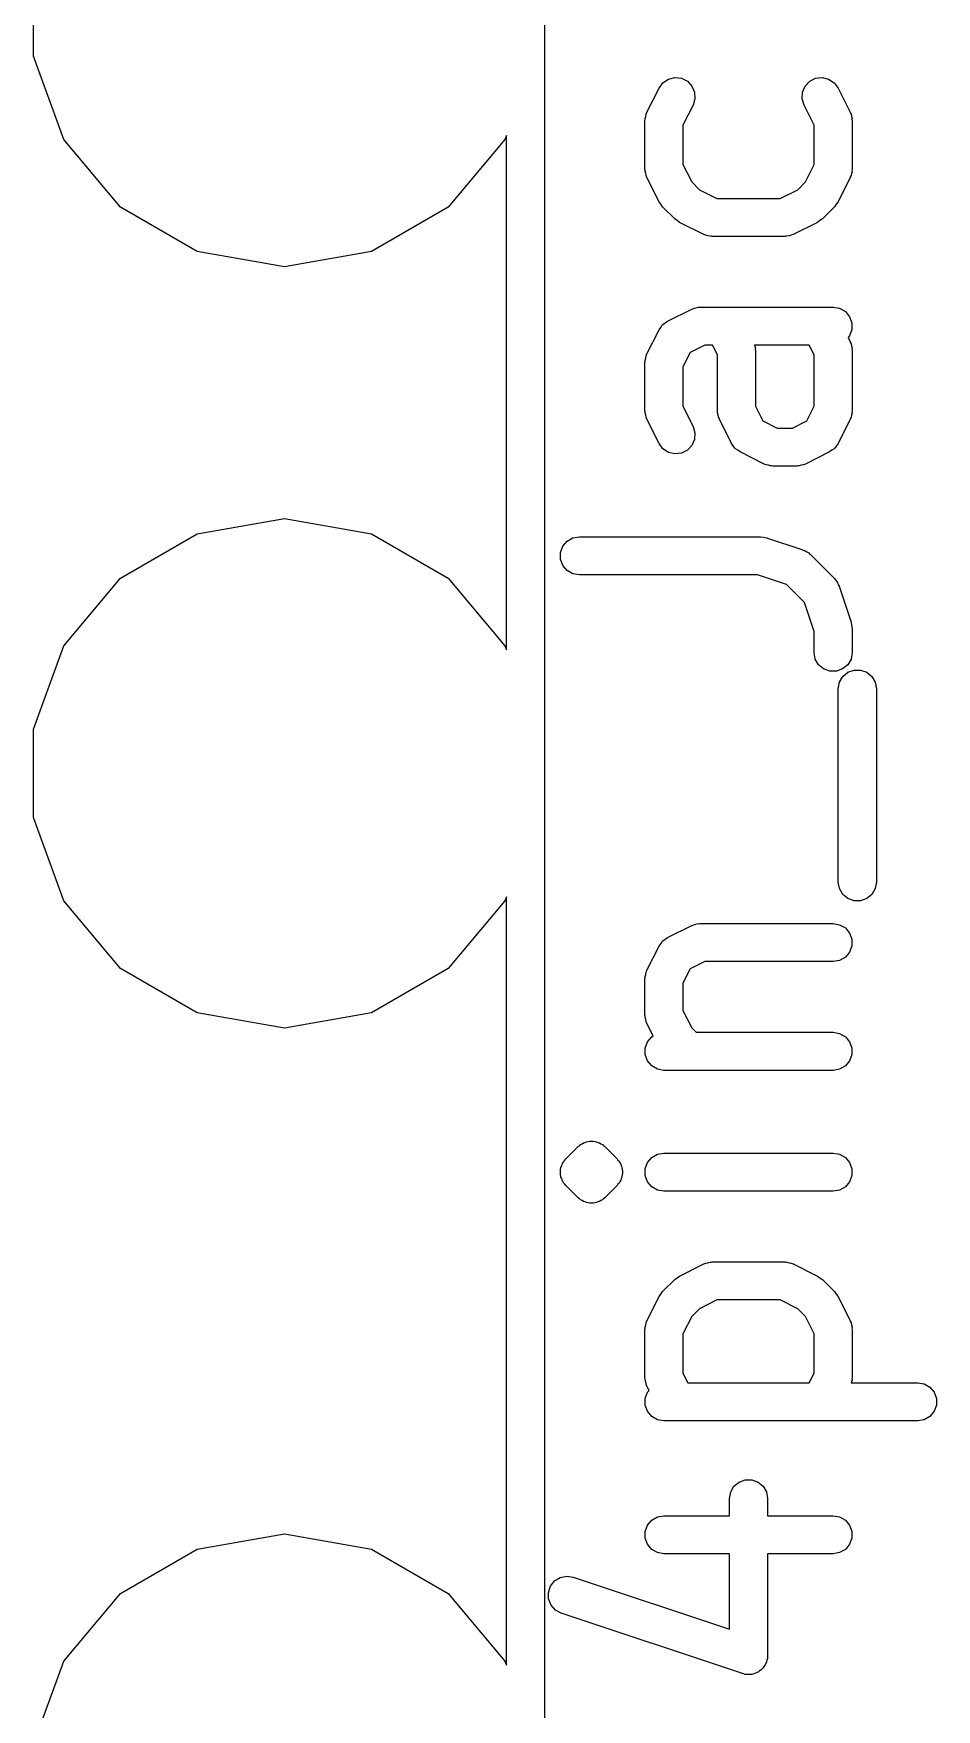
# Model space of a CAD drawing. Header units: millimetres. Extents: x 24 to 200, y 24 to 188.
# Drawn here: x 94.64 to 98.19, y 154.84 to 161.44 of the extents above; entities that cross this region are included whole.
import ezdxf

# ---------------------------------------------------------------- set-up
doc = ezdxf.new("R2010")
doc.units = ezdxf.units.MM
doc.layers.add('7_PCBサンプル', color=7, linetype='Continuous')

# ---------------------------------------------------------------- blocks, each defined once
blk = doc.blocks.new('hhskb2-F.SilkS')
at = {"layer": '7_PCBサンプル'}
for p, q in [((83.625, -21.9), (83.625, -34)), ((81.6114, -25.2743), (81.6114, -24.9257)), ((81.7307, -25.6019), (81.6114, -25.2743)), ((81.9548, -25.869), (81.7307, -25.6019)), ((83.4693, -25.6019), (83.2452, -25.869)), ((83.475, -25.5863), (83.4693, -25.6019)), ((83.475, -27.6137), (83.475, -25.5863)), ((82.2567, -26.0433), (81.9548, -25.869)), ((83.2452, -25.869), (82.9433, -26.0433)), ((82.6, -26.1038), (82.2567, -26.0433)), ((82.9433, -26.0433), (82.6, -26.1038)), ((82.2567, -27.1567), (82.6, -27.0962)), ((82.6, -27.0962), (82.9433, -27.1567)), ((81.9548, -27.331), (82.2567, -27.1567)), ((82.9433, -27.1567), (83.2452, -27.331)), ((81.7307, -27.5981), (81.9548, -27.331)), ((83.2452, -27.331), (83.4693, -27.5981)), ((81.6114, -27.9257), (81.7307, -27.5981)), ((83.4693, -27.5981), (83.475, -27.6137)), ((81.6114, -28.2743), (81.6114, -27.9257)), ((81.7307, -28.6019), (81.6114, -28.2743)), ((83.475, -28.5863), (83.4693, -28.6019)), ((83.475, -31.6137), (83.475, -28.5863)), ((81.9548, -28.869), (81.7307, -28.6019)), ((83.4693, -28.6019), (83.2452, -28.869)), ((82.2567, -29.0433), (81.9548, -28.869)), ((83.2452, -28.869), (82.9433, -29.0433)), ((82.6, -29.1038), (82.2567, -29.0433)), ((82.9433, -29.0433), (82.6, -29.1038)), ((82.2567, -31.1567), (82.6, -31.0962)), ((82.6, -31.0962), (82.9433, -31.1567)), ((81.9548, -31.331), (82.2567, -31.1567)), ((82.9433, -31.1567), (83.2452, -31.331)), ((81.7307, -31.5981), (81.9548, -31.331)), ((83.2452, -31.331), (83.4693, -31.5981)), ((81.6114, -31.9257), (81.7307, -31.5981)), ((83.4693, -31.5981), (83.475, -31.6137))]:
    blk.add_line(p, q, dxfattribs=at)
blk = doc.blocks.new('hhskb2-F.Fab')
at = {"layer": '7_PCBサンプル'}
for p, q in [((84.0286, -25.495), (84.0763, -25.3998)), ((84.0763, -25.3998), (84.0918, -25.3789)), ((84.0918, -25.3789), (84.1135, -25.3645)), ((84.1135, -25.3645), (84.1388, -25.3585)), ((84.1388, -25.3585), (84.1647, -25.3614)), ((84.1647, -25.3614), (84.188, -25.3731)), ((84.188, -25.3731), (84.2059, -25.392)), ((84.2059, -25.392), (84.2163, -25.4159)), ((84.2163, -25.4159), (84.2178, -25.4419)), ((84.6403, -25.4419), (84.6418, -25.4159)), ((84.6418, -25.4159), (84.6522, -25.392)), ((84.6522, -25.392), (84.6701, -25.3731)), ((84.6701, -25.3731), (84.6934, -25.3614)), ((84.6934, -25.3614), (84.7193, -25.3585)), ((84.7193, -25.3585), (84.7446, -25.3645)), ((84.7446, -25.3645), (84.7663, -25.3789)), ((84.7663, -25.3789), (84.7818, -25.3998)), ((84.7818, -25.3998), (84.8295, -25.495)), ((84.2104, -25.4669), (84.1707, -25.5463)), ((84.2178, -25.4419), (84.2104, -25.4669)), ((84.6477, -25.4669), (84.6403, -25.4419)), ((84.6874, -25.5463), (84.6477, -25.4669)), ((84.0207, -25.5286), (84.0215, -25.5243)), ((84.0207, -25.719), (84.0207, -25.5286)), ((84.0212, -25.52), (84.0237, -25.5116)), ((84.0215, -25.5243), (84.0212, -25.52)), ((84.0237, -25.5116), (84.0252, -25.5029)), ((84.0252, -25.5029), (84.0274, -25.4992)), ((84.0274, -25.4992), (84.0286, -25.495)), ((84.1707, -25.5463), (84.1707, -25.7013)), ((84.6874, -25.7013), (84.6874, -25.5463)), ((84.8295, -25.495), (84.8307, -25.4992)), ((84.8307, -25.4992), (84.8329, -25.5029)), ((84.8329, -25.5029), (84.8344, -25.5116)), ((84.8344, -25.5116), (84.8369, -25.52)), ((84.8369, -25.52), (84.8366, -25.5243)), ((84.8366, -25.5243), (84.8374, -25.5286)), ((84.8374, -25.5286), (84.8374, -25.719)), ((84.0215, -25.7233), (84.0207, -25.719)), ((84.0212, -25.7276), (84.0215, -25.7233)), ((84.0237, -25.736), (84.0212, -25.7276)), ((84.0252, -25.7447), (84.0237, -25.736)), ((84.0274, -25.7484), (84.0252, -25.7447)), ((84.0286, -25.7526), (84.0274, -25.7484)), ((84.0763, -25.8478), (84.0286, -25.7526)), ((84.1707, -25.7013), (84.205, -25.7699)), ((84.6531, -25.7699), (84.6874, -25.7013)), ((84.8295, -25.7526), (84.7818, -25.8478)), ((84.8307, -25.7484), (84.8295, -25.7526)), ((84.8329, -25.7447), (84.8307, -25.7484)), ((84.8344, -25.736), (84.8329, -25.7447)), ((84.8369, -25.7276), (84.8344, -25.736)), ((84.8374, -25.719), (84.8366, -25.7233)), ((84.8366, -25.7233), (84.8369, -25.7276)), ((84.205, -25.7699), (84.2354, -25.8003)), ((84.2354, -25.8003), (84.3039, -25.8345)), ((84.5542, -25.8345), (84.6227, -25.8003)), ((84.6227, -25.8003), (84.6531, -25.7699)), ((84.0834, -25.8575), (84.0763, -25.8478)), ((84.0903, -25.8673), (84.0834, -25.8575)), ((84.1379, -25.9149), (84.0903, -25.8673)), ((84.3039, -25.8345), (84.5542, -25.8345)), ((84.7678, -25.8673), (84.7202, -25.9149)), ((84.7747, -25.8575), (84.7678, -25.8673)), ((84.7818, -25.8478), (84.7747, -25.8575)), ((84.1478, -25.9218), (84.1379, -25.9149)), ((84.1574, -25.929), (84.1478, -25.9218)), ((84.2526, -25.9766), (84.1574, -25.929)), ((84.7007, -25.929), (84.6054, -25.9766)), ((84.7103, -25.9218), (84.7007, -25.929)), ((84.7202, -25.9149), (84.7103, -25.9218)), ((84.2568, -25.9778), (84.2526, -25.9766)), ((84.2605, -25.98), (84.2568, -25.9778)), ((84.2692, -25.9815), (84.2605, -25.98)), ((84.2776, -25.984), (84.2692, -25.9815)), ((84.2819, -25.9838), (84.2776, -25.984)), ((84.2862, -25.9845), (84.2819, -25.9838)), ((84.5719, -25.9845), (84.2862, -25.9845)), ((84.5762, -25.9838), (84.5719, -25.9845)), ((84.5805, -25.984), (84.5762, -25.9838)), ((84.5889, -25.9815), (84.5805, -25.984)), ((84.5976, -25.98), (84.5889, -25.9815)), ((84.6013, -25.9778), (84.5976, -25.98)), ((84.6054, -25.9766), (84.6013, -25.9778)), ((84.1098, -26.3186), (84.205, -26.271)), ((84.205, -26.271), (84.2092, -26.2698)), ((84.2092, -26.2698), (84.2129, -26.2676)), ((84.2129, -26.2676), (84.2216, -26.2661)), ((84.2216, -26.2661), (84.23, -26.2636)), ((84.23, -26.2636), (84.2343, -26.2638)), ((84.2343, -26.2638), (84.2386, -26.2631)), ((84.2386, -26.2631), (84.7624, -26.2631)), ((84.7624, -26.2631), (84.788, -26.2676)), ((84.788, -26.2676), (84.8106, -26.2806)), ((84.8106, -26.2806), (84.8273, -26.3006)), ((84.0763, -26.3522), (84.0828, -26.3433)), ((84.0828, -26.3433), (84.0889, -26.3341)), ((84.0889, -26.3341), (84.0905, -26.3329)), ((84.0905, -26.3329), (84.0918, -26.3313)), ((84.0918, -26.3313), (84.101, -26.3252)), ((84.101, -26.3252), (84.1098, -26.3186)), ((84.8273, -26.3006), (84.8362, -26.3251)), ((84.8362, -26.3251), (84.8362, -26.3511)), ((84.0286, -26.4474), (84.0763, -26.3522)), ((84.2563, -26.4131), (84.1992, -26.4416)), ((84.2875, -26.4131), (84.2563, -26.4131)), ((84.3064, -26.451), (84.2875, -26.4131)), ((84.4529, -26.4131), (84.4534, -26.4163)), ((84.6684, -26.4131), (84.4529, -26.4131)), ((84.6874, -26.451), (84.6684, -26.4131)), ((84.8273, -26.3756), (84.8211, -26.383)), ((84.8211, -26.383), (84.8295, -26.3998)), ((84.8362, -26.3511), (84.8273, -26.3756)), ((84.8295, -26.3998), (84.8307, -26.4039)), ((84.8307, -26.4039), (84.8329, -26.4077)), ((84.8329, -26.4077), (84.8344, -26.4163)), ((84.0207, -26.481), (84.0215, -26.4767)), ((84.0212, -26.4724), (84.0237, -26.464)), ((84.0215, -26.4767), (84.0212, -26.4724)), ((84.0237, -26.464), (84.0252, -26.4553)), ((84.0252, -26.4553), (84.0274, -26.4516)), ((84.0274, -26.4516), (84.0286, -26.4474)), ((84.1992, -26.4416), (84.1707, -26.4987)), ((84.3064, -26.6714), (84.3064, -26.451)), ((84.4534, -26.4163), (84.4559, -26.4248)), ((84.4559, -26.4248), (84.4557, -26.4291)), ((84.4557, -26.4291), (84.4564, -26.4333)), ((84.4564, -26.4333), (84.4564, -26.6537)), ((84.6874, -26.6537), (84.6874, -26.451)), ((84.8344, -26.4163), (84.8369, -26.4248)), ((84.8369, -26.4248), (84.8366, -26.4291)), ((84.8366, -26.4291), (84.8374, -26.4333)), ((84.8374, -26.4333), (84.8374, -26.6714)), ((84.0207, -26.6714), (84.0207, -26.481)), ((84.1707, -26.4987), (84.1707, -26.6537)), ((84.0215, -26.6757), (84.0207, -26.6714)), ((84.0212, -26.68), (84.0215, -26.6757)), ((84.1707, -26.6537), (84.2104, -26.7331)), ((84.3072, -26.6757), (84.3064, -26.6714)), ((84.3069, -26.68), (84.3072, -26.6757)), ((84.4564, -26.6537), (84.4849, -26.7108)), ((84.6589, -26.7108), (84.6874, -26.6537)), ((84.8374, -26.6714), (84.8366, -26.6757)), ((84.8366, -26.6757), (84.8369, -26.68)), ((84.0237, -26.6884), (84.0212, -26.68)), ((84.0252, -26.6971), (84.0237, -26.6884)), ((84.0274, -26.7008), (84.0252, -26.6971)), ((84.0286, -26.705), (84.0274, -26.7008)), ((84.0763, -26.8002), (84.0286, -26.705)), ((84.2104, -26.7331), (84.2178, -26.7581)), ((84.3094, -26.6884), (84.3069, -26.68)), ((84.311, -26.6971), (84.3094, -26.6884)), ((84.3131, -26.7008), (84.311, -26.6971)), ((84.3143, -26.705), (84.3131, -26.7008)), ((84.362, -26.8002), (84.3143, -26.705)), ((84.4849, -26.7108), (84.542, -26.7393)), ((84.542, -26.7393), (84.6018, -26.7393)), ((84.6018, -26.7393), (84.6589, -26.7108)), ((84.8295, -26.705), (84.7818, -26.8002)), ((84.8307, -26.7008), (84.8295, -26.705)), ((84.8329, -26.6971), (84.8307, -26.7008)), ((84.8344, -26.6884), (84.8329, -26.6971)), ((84.8369, -26.68), (84.8344, -26.6884)), ((84.0918, -26.8211), (84.0763, -26.8002)), ((84.2059, -26.808), (84.188, -26.8269)), ((84.2163, -26.7841), (84.2059, -26.808)), ((84.2178, -26.7581), (84.2163, -26.7841)), ((84.3685, -26.809), (84.362, -26.8002)), ((84.3746, -26.8182), (84.3685, -26.809)), ((84.7753, -26.809), (84.7692, -26.8182)), ((84.7818, -26.8002), (84.7753, -26.809)), ((84.1135, -26.8355), (84.0918, -26.8211)), ((84.1388, -26.8415), (84.1135, -26.8355)), ((84.1647, -26.8386), (84.1388, -26.8415)), ((84.188, -26.8269), (84.1647, -26.8386)), ((84.3762, -26.8195), (84.3746, -26.8182)), ((84.3775, -26.8211), (84.3762, -26.8195)), ((84.3867, -26.8272), (84.3775, -26.8211)), ((84.3955, -26.8337), (84.3867, -26.8272)), ((84.4907, -26.8814), (84.3955, -26.8337)), ((84.7483, -26.8337), (84.6531, -26.8814)), ((84.7571, -26.8272), (84.7483, -26.8337)), ((84.7663, -26.8211), (84.7571, -26.8272)), ((84.7676, -26.8195), (84.7663, -26.8211)), ((84.7692, -26.8182), (84.7676, -26.8195)), ((84.4949, -26.8826), (84.4907, -26.8814)), ((84.4986, -26.8848), (84.4949, -26.8826)), ((84.5073, -26.8863), (84.4986, -26.8848)), ((84.5157, -26.8888), (84.5073, -26.8863)), ((84.52, -26.8885), (84.5157, -26.8888)), ((84.5243, -26.8893), (84.52, -26.8885)), ((84.6195, -26.8893), (84.5243, -26.8893)), ((84.6238, -26.8885), (84.6195, -26.8893)), ((84.6281, -26.8888), (84.6238, -26.8885)), ((84.6365, -26.8863), (84.6281, -26.8888)), ((84.6452, -26.8848), (84.6365, -26.8863)), ((84.6489, -26.8826), (84.6452, -26.8848)), ((84.6531, -26.8814), (84.6489, -26.8826)), ((83.6885, -27.2298), (83.6974, -27.2054)), ((83.6974, -27.2054), (83.7142, -27.1854)), ((83.7142, -27.1854), (83.7367, -27.1724)), ((83.7367, -27.1724), (83.7624, -27.1679)), ((83.7624, -27.1679), (84.4767, -27.1679)), ((84.4767, -27.1679), (84.4885, -27.1699)), ((84.4885, -27.1699), (84.5004, -27.1717)), ((84.5004, -27.1717), (84.6432, -27.2193)), ((83.6885, -27.2559), (83.6885, -27.2298)), ((83.6974, -27.2804), (83.6885, -27.2559)), ((84.6432, -27.2193), (84.647, -27.2214)), ((84.647, -27.2214), (84.6512, -27.2225)), ((84.6512, -27.2225), (84.6584, -27.2275)), ((84.6584, -27.2275), (84.6661, -27.2317)), ((84.6661, -27.2317), (84.669, -27.235)), ((84.669, -27.235), (84.6726, -27.2374)), ((84.6726, -27.2374), (84.7678, -27.3327)), ((83.7142, -27.3003), (83.6974, -27.2804)), ((83.7367, -27.3133), (83.7142, -27.3003)), ((83.7624, -27.3179), (83.7367, -27.3133)), ((84.4645, -27.3179), (83.7624, -27.3179)), ((84.579, -27.356), (84.4645, -27.3179)), ((84.7678, -27.3327), (84.7703, -27.3362)), ((84.7703, -27.3362), (84.7735, -27.3391)), ((84.6492, -27.4262), (84.579, -27.356)), ((84.7735, -27.3391), (84.7777, -27.3468)), ((84.7777, -27.3468), (84.7827, -27.354)), ((84.7827, -27.354), (84.7839, -27.3582)), ((84.7839, -27.3582), (84.7859, -27.362)), ((84.7859, -27.362), (84.8335, -27.5049)), ((84.6874, -27.5407), (84.6492, -27.4262)), ((84.8335, -27.5049), (84.8353, -27.5167)), ((84.8353, -27.5167), (84.8374, -27.5286)), ((84.8374, -27.5286), (84.8374, -27.6238)), ((84.6874, -27.6238), (84.6874, -27.5407)), ((84.6919, -27.6495), (84.6874, -27.6238)), ((84.7049, -27.672), (84.6919, -27.6495)), ((84.8329, -27.6495), (84.8198, -27.672)), ((84.8374, -27.6238), (84.8329, -27.6495)), ((84.7249, -27.6888), (84.7049, -27.672)), ((84.7494, -27.6977), (84.7249, -27.6888)), ((84.7754, -27.6977), (84.7494, -27.6977)), ((84.7999, -27.6888), (84.7754, -27.6977)), ((84.7871, -27.741), (84.8002, -27.7185)), ((84.8198, -27.672), (84.7999, -27.6888)), ((84.8002, -27.7185), (84.8201, -27.7017)), ((84.8201, -27.7017), (84.8446, -27.6928)), ((84.8446, -27.6928), (84.8706, -27.6928)), ((84.8706, -27.6928), (84.8951, -27.7017)), ((84.8951, -27.7017), (84.9151, -27.7185)), ((84.9151, -27.7185), (84.9281, -27.741)), ((84.7826, -27.7667), (84.7871, -27.741)), ((84.7826, -28.5286), (84.7826, -27.7667)), ((84.9281, -27.741), (84.9326, -27.7667)), ((84.9326, -27.7667), (84.9326, -28.5286)), ((84.7871, -28.5542), (84.7826, -28.5286)), ((84.8002, -28.5768), (84.7871, -28.5542)), ((84.8201, -28.5935), (84.8002, -28.5768)), ((84.9151, -28.5768), (84.8951, -28.5935)), ((84.9281, -28.5542), (84.9151, -28.5768)), ((84.9326, -28.5286), (84.9281, -28.5542)), ((84.8446, -28.6024), (84.8201, -28.5935)), ((84.8706, -28.6024), (84.8446, -28.6024)), ((84.8951, -28.5935), (84.8706, -28.6024)), ((84.1098, -28.7472), (84.205, -28.6996)), ((84.205, -28.6996), (84.2092, -28.6984)), ((84.2092, -28.6984), (84.2129, -28.6962)), ((84.2129, -28.6962), (84.2216, -28.6947)), ((84.2216, -28.6947), (84.23, -28.6922)), ((84.23, -28.6922), (84.2343, -28.6924)), ((84.2343, -28.6924), (84.2386, -28.6917)), ((84.2386, -28.6917), (84.7624, -28.6917)), ((84.7624, -28.6917), (84.788, -28.6962)), ((84.788, -28.6962), (84.8106, -28.7092)), ((84.8106, -28.7092), (84.8273, -28.7292)), ((84.0286, -28.876), (84.0763, -28.7807)), ((84.0763, -28.7807), (84.0828, -28.7719)), ((84.0828, -28.7719), (84.0889, -28.7627)), ((84.0889, -28.7627), (84.0905, -28.7615)), ((84.0905, -28.7615), (84.0918, -28.7598)), ((84.0918, -28.7598), (84.101, -28.7538)), ((84.101, -28.7538), (84.1098, -28.7472)), ((84.8273, -28.7292), (84.8362, -28.7536)), ((84.8362, -28.7797), (84.8273, -28.8042)), ((84.8362, -28.7536), (84.8362, -28.7797)), ((84.2563, -28.8417), (84.1992, -28.8702)), ((84.7624, -28.8417), (84.2563, -28.8417)), ((84.788, -28.8371), (84.7624, -28.8417)), ((84.8106, -28.8241), (84.788, -28.8371)), ((84.8273, -28.8042), (84.8106, -28.8241)), ((84.0207, -28.9095), (84.0215, -28.9053)), ((84.0207, -29.0524), (84.0207, -28.9095)), ((84.0212, -28.9009), (84.0237, -28.8925)), ((84.0215, -28.9053), (84.0212, -28.9009)), ((84.0237, -28.8925), (84.0252, -28.8839)), ((84.0252, -28.8839), (84.0274, -28.8801)), ((84.0274, -28.8801), (84.0286, -28.876)), ((84.1992, -28.8702), (84.1707, -28.9272)), ((84.1707, -28.9272), (84.1707, -29.0347)), ((84.0215, -29.0566), (84.0207, -29.0524)), ((84.1707, -29.0347), (84.205, -29.1032)), ((84.0212, -29.061), (84.0215, -29.0566)), ((84.0237, -29.0694), (84.0212, -29.061)), ((84.0252, -29.078), (84.0237, -29.0694)), ((84.0274, -29.0818), (84.0252, -29.078)), ((84.0286, -29.0859), (84.0274, -29.0818)), ((84.053, -29.1346), (84.0286, -29.0859)), ((84.205, -29.1032), (84.222, -29.1202)), ((84.222, -29.1202), (84.7624, -29.1202)), ((84.7624, -29.1202), (84.788, -29.1248)), ((84.0219, -29.1822), (84.0308, -29.1577)), ((84.0219, -29.2083), (84.0219, -29.1822)), ((84.0308, -29.1577), (84.0475, -29.1378)), ((84.0475, -29.1378), (84.053, -29.1346)), ((84.788, -29.1248), (84.8106, -29.1378)), ((84.8106, -29.1378), (84.8273, -29.1577)), ((84.8273, -29.1577), (84.8362, -29.1822)), ((84.8362, -29.1822), (84.8362, -29.2083)), ((84.0308, -29.2327), (84.0219, -29.2083)), ((84.0475, -29.2527), (84.0308, -29.2327)), ((84.0701, -29.2657), (84.0475, -29.2527)), ((84.8106, -29.2527), (84.788, -29.2657)), ((84.8273, -29.2327), (84.8106, -29.2527)), ((84.8362, -29.2083), (84.8273, -29.2327)), ((84.0957, -29.2702), (84.0701, -29.2657)), ((84.7624, -29.2702), (84.0957, -29.2702)), ((84.788, -29.2657), (84.7624, -29.2702)), ((83.7093, -29.6184), (83.757, -29.5708)), ((83.757, -29.5708), (83.7623, -29.567)), ((83.7623, -29.567), (83.767, -29.5624)), ((83.767, -29.5624), (83.7729, -29.5596)), ((83.7729, -29.5596), (83.7783, -29.5558)), ((83.7783, -29.5558), (83.7846, -29.5541)), ((83.7846, -29.5541), (83.7906, -29.5514)), ((83.7906, -29.5514), (83.7971, -29.5508)), ((83.7971, -29.5508), (83.8035, -29.5491)), ((83.8035, -29.5491), (83.81, -29.5497)), ((83.81, -29.5497), (83.8165, -29.5491)), ((83.8165, -29.5491), (83.8229, -29.5508)), ((83.8229, -29.5508), (83.8294, -29.5514)), ((83.8294, -29.5514), (83.8354, -29.5541)), ((83.8354, -29.5541), (83.8417, -29.5558)), ((83.8417, -29.5558), (83.8471, -29.5596)), ((83.8471, -29.5596), (83.853, -29.5624)), ((83.853, -29.5624), (83.8577, -29.567)), ((83.8577, -29.567), (83.863, -29.5708)), ((83.863, -29.5708), (83.9107, -29.6184)), ((83.6899, -29.652), (83.6927, -29.6461)), ((83.6927, -29.6461), (83.6944, -29.6397)), ((83.6944, -29.6397), (83.6963, -29.637)), ((83.6963, -29.637), (83.6974, -29.6339)), ((83.6974, -29.6339), (83.6995, -29.6314)), ((83.6995, -29.6314), (83.7009, -29.6284)), ((83.7009, -29.6284), (83.7056, -29.6238)), ((83.7056, -29.6238), (83.7093, -29.6184)), ((83.9107, -29.6184), (83.9144, -29.6238)), ((83.9144, -29.6238), (83.9191, -29.6284)), ((83.9191, -29.6284), (83.9205, -29.6314)), ((83.9205, -29.6314), (83.9226, -29.6339)), ((83.9226, -29.6339), (83.9237, -29.637)), ((83.9237, -29.637), (83.9256, -29.6397)), ((83.9256, -29.6397), (83.9273, -29.6461)), ((83.9273, -29.6461), (83.9301, -29.652)), ((84.0219, -29.6584), (84.0308, -29.6339)), ((84.0308, -29.6339), (84.0475, -29.614)), ((84.0475, -29.614), (84.0701, -29.601)), ((84.0701, -29.601), (84.0957, -29.5964)), ((84.0957, -29.5964), (84.7624, -29.5964)), ((84.7624, -29.5964), (84.788, -29.601)), ((84.788, -29.601), (84.8106, -29.614)), ((84.8106, -29.614), (84.8273, -29.6339)), ((84.8273, -29.6339), (84.8362, -29.6584)), ((83.6877, -29.6649), (83.6885, -29.6617)), ((83.6882, -29.6714), (83.6877, -29.6649)), ((83.6877, -29.678), (83.6882, -29.6714)), ((83.6885, -29.6811), (83.6877, -29.678)), ((83.6885, -29.6584), (83.6896, -29.6553)), ((83.6885, -29.6617), (83.6885, -29.6584)), ((83.6885, -29.6845), (83.6885, -29.6811)), ((83.6896, -29.6876), (83.6885, -29.6845)), ((83.6896, -29.6553), (83.6899, -29.652)), ((83.6899, -29.6908), (83.6896, -29.6876)), ((83.6927, -29.6968), (83.6899, -29.6908)), ((83.6944, -29.7031), (83.6927, -29.6968)), ((83.6963, -29.7058), (83.6944, -29.7031)), ((83.6974, -29.7089), (83.6963, -29.7058)), ((83.6995, -29.7115), (83.6974, -29.7089)), ((83.7009, -29.7144), (83.6995, -29.7115)), ((83.7056, -29.7191), (83.7009, -29.7144)), ((83.9191, -29.7144), (83.9144, -29.7191)), ((83.9205, -29.7115), (83.9191, -29.7144)), ((83.9226, -29.7089), (83.9205, -29.7115)), ((83.9237, -29.7058), (83.9226, -29.7089)), ((83.9256, -29.7031), (83.9237, -29.7058)), ((83.9273, -29.6968), (83.9256, -29.7031)), ((83.9301, -29.6908), (83.9273, -29.6968)), ((83.9301, -29.652), (83.9303, -29.6553)), ((83.9303, -29.6876), (83.9301, -29.6908)), ((83.9303, -29.6553), (83.9315, -29.6584)), ((83.9315, -29.6845), (83.9303, -29.6876)), ((83.9315, -29.6584), (83.9315, -29.6617)), ((83.9315, -29.6617), (83.9323, -29.6649)), ((83.9323, -29.678), (83.9315, -29.6811)), ((83.9315, -29.6811), (83.9315, -29.6845)), ((83.9323, -29.6649), (83.9318, -29.6714)), ((83.9318, -29.6714), (83.9323, -29.678)), ((84.0219, -29.6845), (84.0219, -29.6584)), ((84.0308, -29.7089), (84.0219, -29.6845)), ((84.0475, -29.7289), (84.0308, -29.7089)), ((84.8273, -29.7089), (84.8106, -29.7289)), ((84.8362, -29.6845), (84.8273, -29.7089)), ((84.8362, -29.6584), (84.8362, -29.6845)), ((83.7093, -29.7245), (83.7056, -29.7191)), ((83.757, -29.7721), (83.7093, -29.7245)), ((83.7623, -29.7758), (83.757, -29.7721)), ((83.767, -29.7805), (83.7623, -29.7758)), ((83.7729, -29.7833), (83.767, -29.7805)), ((83.853, -29.7805), (83.8471, -29.7833)), ((83.8577, -29.7758), (83.853, -29.7805)), ((83.863, -29.7721), (83.8577, -29.7758)), ((83.9107, -29.7245), (83.863, -29.7721)), ((83.9144, -29.7191), (83.9107, -29.7245)), ((84.0701, -29.7419), (84.0475, -29.7289)), ((84.0957, -29.7464), (84.0701, -29.7419)), ((84.7624, -29.7464), (84.0957, -29.7464)), ((84.788, -29.7419), (84.7624, -29.7464)), ((84.8106, -29.7289), (84.788, -29.7419)), ((83.7783, -29.787), (83.7729, -29.7833)), ((83.7846, -29.7887), (83.7783, -29.787)), ((83.7906, -29.7915), (83.7846, -29.7887)), ((83.7971, -29.7921), (83.7906, -29.7915)), ((83.8035, -29.7938), (83.7971, -29.7921)), ((83.81, -29.7932), (83.8035, -29.7938)), ((83.8165, -29.7938), (83.81, -29.7932)), ((83.8229, -29.7921), (83.8165, -29.7938)), ((83.8294, -29.7915), (83.8229, -29.7921)), ((83.8354, -29.7887), (83.8294, -29.7915)), ((83.8417, -29.787), (83.8354, -29.7887)), ((83.8471, -29.7833), (83.8417, -29.787)), ((84.1574, -30.0805), (84.2526, -30.0329)), ((84.2526, -30.0329), (84.2568, -30.0317)), ((84.2568, -30.0317), (84.2605, -30.0295)), ((84.2605, -30.0295), (84.2692, -30.028)), ((84.2692, -30.028), (84.2776, -30.0255)), ((84.2776, -30.0255), (84.2819, -30.0258)), ((84.2819, -30.0258), (84.2862, -30.025)), ((84.2862, -30.025), (84.5719, -30.025)), ((84.5719, -30.025), (84.5762, -30.0258)), ((84.5762, -30.0258), (84.5805, -30.0255)), ((84.5805, -30.0255), (84.5889, -30.028)), ((84.5889, -30.028), (84.5976, -30.0295)), ((84.5976, -30.0295), (84.6013, -30.0317)), ((84.6013, -30.0317), (84.6054, -30.0329)), ((84.6054, -30.0329), (84.7007, -30.0805)), ((84.0903, -30.1422), (84.1379, -30.0946)), ((84.1379, -30.0946), (84.1478, -30.0877)), ((84.1478, -30.0877), (84.1574, -30.0805)), ((84.7007, -30.0805), (84.7103, -30.0877)), ((84.7103, -30.0877), (84.7202, -30.0946)), ((84.7202, -30.0946), (84.7678, -30.1422)), ((84.0286, -30.2569), (84.0763, -30.1617)), ((84.0763, -30.1617), (84.0834, -30.152)), ((84.0834, -30.152), (84.0903, -30.1422)), ((84.3039, -30.175), (84.2354, -30.2093)), ((84.5542, -30.175), (84.3039, -30.175)), ((84.6227, -30.2093), (84.5542, -30.175)), ((84.7678, -30.1422), (84.7747, -30.152)), ((84.7747, -30.152), (84.7818, -30.1617)), ((84.7818, -30.1617), (84.8295, -30.2569)), ((84.205, -30.2397), (84.1707, -30.3082)), ((84.2354, -30.2093), (84.205, -30.2397)), ((84.6531, -30.2397), (84.6227, -30.2093)), ((84.6874, -30.3082), (84.6531, -30.2397)), ((84.0207, -30.2905), (84.0215, -30.2862)), ((84.0207, -30.481), (84.0207, -30.2905)), ((84.0212, -30.2819), (84.0237, -30.2735)), ((84.0215, -30.2862), (84.0212, -30.2819)), ((84.0237, -30.2735), (84.0252, -30.2648)), ((84.0252, -30.2648), (84.0274, -30.2611)), ((84.0274, -30.2611), (84.0286, -30.2569)), ((84.1707, -30.3082), (84.1707, -30.4632)), ((84.6874, -30.4632), (84.6874, -30.3082)), ((84.8295, -30.2569), (84.8307, -30.2611)), ((84.8307, -30.2611), (84.8329, -30.2648)), ((84.8329, -30.2648), (84.8344, -30.2735)), ((84.8344, -30.2735), (84.8369, -30.2819)), ((84.8369, -30.2819), (84.8366, -30.2862)), ((84.8366, -30.2862), (84.8374, -30.2905)), ((84.8374, -30.2905), (84.8374, -30.481)), ((84.0215, -30.4852), (84.0207, -30.481)), ((84.0212, -30.4895), (84.0215, -30.4852)), ((84.0237, -30.4979), (84.0212, -30.4895)), ((84.0252, -30.5066), (84.0237, -30.4979)), ((84.0274, -30.5104), (84.0252, -30.5066)), ((84.1707, -30.4632), (84.1897, -30.5012)), ((84.1897, -30.5012), (84.6684, -30.5012)), ((84.6684, -30.5012), (84.6874, -30.4632)), ((84.8344, -30.4979), (84.8338, -30.5012)), ((84.8338, -30.5012), (85.0957, -30.5012)), ((84.8369, -30.4895), (84.8344, -30.4979)), ((84.8374, -30.481), (84.8366, -30.4852)), ((84.8366, -30.4852), (84.8369, -30.4895)), ((85.0957, -30.5012), (85.1214, -30.5057)), ((85.1214, -30.5057), (85.1439, -30.5187)), ((84.0219, -30.5632), (84.0308, -30.5387)), ((84.0219, -30.5892), (84.0219, -30.5632)), ((84.0286, -30.5145), (84.0274, -30.5104)), ((84.037, -30.5312), (84.0286, -30.5145)), ((84.0308, -30.5387), (84.037, -30.5312)), ((85.1439, -30.5187), (85.1607, -30.5387)), ((85.1607, -30.5387), (85.1696, -30.5632)), ((85.1696, -30.5632), (85.1696, -30.5892)), ((84.0308, -30.6137), (84.0219, -30.5892)), ((84.0475, -30.6336), (84.0308, -30.6137)), ((84.0701, -30.6467), (84.0475, -30.6336)), ((85.1439, -30.6336), (85.1214, -30.6467)), ((85.1607, -30.6137), (85.1439, -30.6336)), ((85.1696, -30.5892), (85.1607, -30.6137)), ((84.0957, -30.6512), (84.0701, -30.6467)), ((85.0957, -30.6512), (84.0957, -30.6512)), ((85.1214, -30.6467), (85.0957, -30.6512)), ((84.3716, -30.9089), (84.3915, -30.8922)), ((84.3915, -30.8922), (84.416, -30.8833)), ((84.416, -30.8833), (84.4421, -30.8833)), ((84.4421, -30.8833), (84.4665, -30.8922)), ((84.4665, -30.8922), (84.4865, -30.9089)), ((84.354, -30.9571), (84.3586, -30.9315)), ((84.354, -31.025), (84.354, -30.9571)), ((84.3586, -30.9315), (84.3716, -30.9089)), ((84.4865, -30.9089), (84.4995, -30.9315)), ((84.4995, -30.9315), (84.504, -30.9571)), ((84.504, -30.9571), (84.504, -31.025)), ((84.0475, -31.0425), (84.0701, -31.0295)), ((84.0701, -31.0295), (84.0957, -31.025)), ((84.0957, -31.025), (84.354, -31.025)), ((84.504, -31.025), (84.7624, -31.025)), ((84.7624, -31.025), (84.788, -31.0295)), ((84.788, -31.0295), (84.8106, -31.0425)), ((84.0219, -31.087), (84.0308, -31.0625)), ((84.0219, -31.113), (84.0219, -31.087)), ((84.0308, -31.0625), (84.0475, -31.0425)), ((84.8106, -31.0425), (84.8273, -31.0625)), ((84.8273, -31.0625), (84.8362, -31.087)), ((84.8362, -31.087), (84.8362, -31.113)), ((84.0308, -31.1375), (84.0219, -31.113)), ((84.0475, -31.1575), (84.0308, -31.1375)), ((84.0701, -31.1705), (84.0475, -31.1575)), ((84.8106, -31.1575), (84.788, -31.1705)), ((84.8273, -31.1375), (84.8106, -31.1575)), ((84.8362, -31.113), (84.8273, -31.1375)), ((84.0957, -31.175), (84.0701, -31.1705)), ((84.354, -31.175), (84.0957, -31.175)), ((84.354, -31.4721), (84.354, -31.175)), ((84.7624, -31.175), (84.504, -31.175)), ((84.504, -31.175), (84.504, -31.5762)), ((84.788, -31.1705), (84.7624, -31.175)), ((83.6488, -31.3024), (83.665, -31.282)), ((83.665, -31.282), (83.6872, -31.2683)), ((83.6872, -31.2683), (83.7127, -31.2631)), ((83.7127, -31.2631), (83.7385, -31.2669)), ((83.7385, -31.2669), (84.354, -31.4721)), ((83.6406, -31.3271), (83.6488, -31.3024)), ((83.6413, -31.3531), (83.6406, -31.3271)), ((83.6509, -31.3774), (83.6413, -31.3531)), ((83.6681, -31.3968), (83.6509, -31.3774)), ((83.691, -31.4092), (83.6681, -31.3968)), ((84.4053, -31.6473), (83.691, -31.4092)), ((84.4823, -31.628), (84.4788, -31.6323)), ((84.4865, -31.6244), (84.4823, -31.628)), ((84.4903, -31.6178), (84.4865, -31.6244)), ((84.495, -31.6119), (84.4903, -31.6178)), ((84.4968, -31.6066), (84.495, -31.6119)), ((84.4995, -31.6018), (84.4968, -31.6066)), ((84.5008, -31.5944), (84.4995, -31.6018)), ((84.5032, -31.5872), (84.5008, -31.5944)), ((84.504, -31.5762), (84.5031, -31.5816)), ((84.5031, -31.5816), (84.5032, -31.5872)), ((84.4108, -31.6482), (84.4053, -31.6473)), ((84.416, -31.6501), (84.4108, -31.6482)), ((84.4236, -31.6501), (84.416, -31.6501)), ((84.4311, -31.6512), (84.4236, -31.6501)), ((84.4365, -31.6501), (84.4311, -31.6512)), ((84.4421, -31.6501), (84.4365, -31.6501)), ((84.4492, -31.6475), (84.4421, -31.6501)), ((84.4566, -31.6459), (84.4492, -31.6475)), ((84.4613, -31.643), (84.4566, -31.6459)), ((84.4665, -31.6411), (84.4613, -31.643)), ((84.4724, -31.6363), (84.4665, -31.6411)), ((84.4788, -31.6323), (84.4724, -31.6363))]:
    blk.add_line(p, q, dxfattribs=at)

msp = doc.modelspace()

# ---------------------------------------------------------------- block references
for name in ['hhskb2-F.SilkS', 'hhskb2-F.Fab']:
    msp.add_blockref(name, (13.025, 186.625))

doc.saveas('drawing.dxf')
